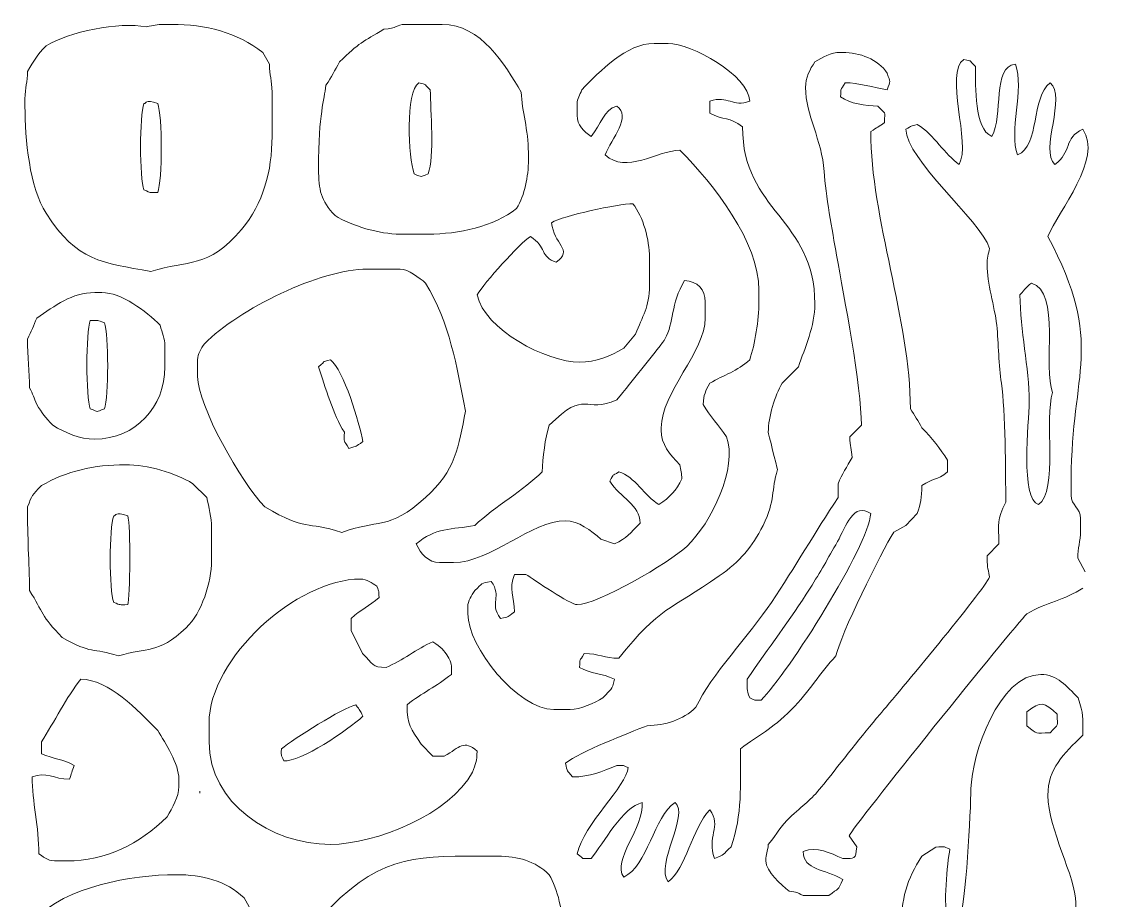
# Model space of a CAD drawing. Header units: millimetres. Extents: x 106 to 656, y 23 to 326.
# Drawn here: x 267.3 to 431.4, y 104.6 to 237.6 of the extents above; entities that cross this region are included whole.
import ezdxf

# ---------------------------------------------------------------- set-up
doc = ezdxf.new("R2010")
doc.units = ezdxf.units.MM
doc.header["$MEASUREMENT"] = 0
doc.layers.add('Layer 1', color=7, linetype='Continuous')

msp = doc.modelspace()

# ---------------------------------------------------------------- linework, layer by layer
at = {"layer": 'Layer 1', "lineweight": 20}
for points, knots in [([(271, 233.99), (269.54, 232.56), (269.21, 231.73), (268.18, 230.11), (268.18, 230.11), (268.18, 228.44), (267.8, 227.73), (267.8, 225.94), (267.8, 225.94), (267.8, 225.94), (267.8, 224.86), (267.8, 224.86), (267.8, 224.86), (267.8, 219.85), (268.5, 212.44), (271, 208.62), (271, 208.62), (275.74, 201.22), (279.41, 201.22), (286.88, 199.79), (286.88, 199.79), (292.52, 201.64), (295.48, 200.15), (300.6, 206.18), (300.6, 206.18), (303.89, 210.06), (305.21, 215.01), (305.21, 220.26), (305.21, 220.26), (305.21, 220.26), (305.21, 226.95), (305.21, 226.95), (305.21, 226.95), (305.21, 228.8), (304.83, 229.46), (304.83, 231.19), (304.83, 231.19), (304.83, 231.19), (303.8, 232.98), (303.8, 232.98), (303.8, 232.98), (299.99, 236.02), (295.1, 237.22), (290.03, 237.22), (290.03, 237.22), (290.03, 237.22), (289, 237.22), (289, 237.22), (289, 237.22), (287.59, 237.22), (287.4, 237.1), (286.18, 236.86), (286.18, 236.86), (281.99, 237.64), (274.47, 236.08), (271, 233.99)], [0, 0, 0, 0, 0.071429, 0.071429, 0.071429, 0.071429, 0.142857, 0.142857, 0.142857, 0.142857, 0.214286, 0.214286, 0.214286, 0.214286, 0.285714, 0.285714, 0.285714, 0.285714, 0.357143, 0.357143, 0.357143, 0.357143, 0.428571, 0.428571, 0.428571, 0.428571, 0.5, 0.5, 0.5, 0.5, 0.571429, 0.571429, 0.571429, 0.571429, 0.642857, 0.642857, 0.642857, 0.642857, 0.714286, 0.714286, 0.714286, 0.714286, 0.785714, 0.785714, 0.785714, 0.785714, 0.857143, 0.857143, 0.857143, 0.857143, 0.928571, 0.928571, 0.928571, 0.928571, 1, 1, 1, 1]), ([(312.26, 215.31), (312.26, 212.15), (312.59, 210.59), (314.75, 208.27), (314.75, 208.27), (317.33, 206.71), (321.38, 205.46), (324.62, 205.46), (324.62, 205.46), (324.62, 205.46), (328.85, 205.46), (328.85, 205.46), (328.85, 205.46), (333.45, 205.46), (338.77, 206.59), (342.24, 209.34), (342.24, 209.34), (343.51, 211.49), (344.03, 214.06), (344.03, 216.74), (344.03, 216.74), (344.03, 216.74), (344.03, 217.82), (344.03, 217.82), (344.03, 217.82), (344.03, 221.28), (343.04, 224.08), (342.95, 226.95), (342.95, 226.95), (340.46, 231.13), (336.89, 237.22), (330.96, 237.22), (330.96, 237.22), (330.96, 237.22), (325.32, 237.22), (325.32, 237.22), (325.32, 237.22), (324.1, 237.22), (324.1, 236.56), (322.13, 236.5), (322.13, 236.5), (319.03, 234.59), (318.37, 234.47), (315.45, 231.55), (315.45, 231.55), (314.61, 230.17), (314.37, 229.34), (313.34, 228.02), (313.34, 228.02), (313.15, 225.58), (312.26, 224.08), (312.26, 215.31)], [0, 0, 0, 0, 0.076923, 0.076923, 0.076923, 0.076923, 0.153846, 0.153846, 0.153846, 0.153846, 0.230769, 0.230769, 0.230769, 0.230769, 0.307692, 0.307692, 0.307692, 0.307692, 0.384615, 0.384615, 0.384615, 0.384615, 0.461538, 0.461538, 0.461538, 0.461538, 0.538462, 0.538462, 0.538462, 0.538462, 0.615385, 0.615385, 0.615385, 0.615385, 0.692308, 0.692308, 0.692308, 0.692308, 0.769231, 0.769231, 0.769231, 0.769231, 0.846154, 0.846154, 0.846154, 0.846154, 0.923077, 0.923077, 0.923077, 0.923077, 1, 1, 1, 1]), ([(352.11, 227.31), (351.83, 226.53), (351.41, 226), (351.41, 225.22), (351.41, 225.22), (351.41, 225.22), (351.41, 223.43), (351.41, 223.43), (351.41, 223.43), (351.41, 222), (352.44, 220.98), (353.52, 220.26), (353.52, 220.26), (355.07, 222.11), (355.4, 224.26), (357.42, 224.86), (357.42, 224.86), (359.68, 223.31), (356.67, 219.97), (355.64, 217.46), (355.64, 217.46), (358.88, 214.53), (363.44, 218.06), (366.96, 218.17), (366.96, 218.17), (372.18, 212.92), (378.95, 204.27), (378.95, 196.98), (378.95, 196.98), (378.95, 196.98), (378.95, 195.19), (378.95, 195.19), (378.95, 195.19), (378.95, 192.45), (378.34, 188.8), (377.54, 186.42), (377.54, 186.42), (375.66, 184.69), (373.64, 184.15), (371.52, 182.89), (371.52, 182.89), (370.82, 181.64), (370.58, 181.22), (370.49, 179.67), (370.49, 179.67), (371.47, 177.82), (372.88, 176.57), (374.01, 174.78), (374.01, 174.78), (375.8, 170.18), (371.76, 161.7), (368, 158.18), (368, 158.18), (365.37, 155.67), (354.46, 149.35), (351.41, 149.35), (351.41, 149.35), (350.37, 149.35), (344.92, 153.11), (343.65, 153.94), (343.65, 153.94), (343.65, 153.94), (341.91, 153.94), (341.91, 153.94), (341.91, 153.94), (341.02, 151.67), (341.91, 150.6), (341.91, 148.27), (341.91, 148.27), (340.74, 147.38), (341.21, 147.55), (339.8, 147.26), (339.8, 147.26), (338.01, 149.7), (340.13, 150.42), (338.39, 152.87), (338.39, 152.87), (336.74, 152.57), (337.17, 152.63), (335.9, 151.49), (335.9, 151.49), (335.43, 150.66), (334.86, 150), (334.86, 148.99), (334.86, 148.99), (334.86, 148.99), (334.86, 147.97), (334.86, 147.97), (334.86, 147.97), (334.86, 142.96), (342.38, 133.47), (347.88, 133.47), (347.88, 133.47), (347.88, 133.47), (350.37, 133.47), (350.37, 133.47), (350.37, 133.47), (351.92, 133.47), (354.04, 134.48), (355.31, 135.26), (355.31, 135.26), (356.62, 136.63), (356.67, 136.27), (357.05, 138.06), (357.05, 138.06), (355.07, 139.02), (353.52, 138.84), (351.78, 139.85), (351.78, 139.85), (351.88, 141.41), (351.69, 140.57), (352.49, 141.94), (352.49, 141.94), (354.74, 141.94), (355.5, 141.23), (357.75, 141.23), (357.75, 141.23), (363.96, 149.11), (365.46, 148.45), (372.93, 153.7), (372.93, 153.7), (376.17, 155.97), (377.87, 158), (379.56, 161.34), (379.56, 161.34), (381.49, 165.22), (380.73, 166.6), (381.77, 169.82), (381.77, 169.82), (381.63, 170.24), (380.36, 175.37), (380.36, 175.49), (380.36, 175.49), (380.36, 177.82), (381.34, 180.98), (382.47, 182.89), (382.47, 182.89), (382.47, 182.89), (384.92, 185.34), (384.92, 185.34), (384.92, 185.34), (385.9, 188.21), (387.41, 191.61), (387.41, 194.89), (387.41, 194.89), (387.41, 207.79), (376.46, 208.92), (376.46, 221.7), (376.46, 221.7), (374.44, 223.31), (373.64, 222.59), (371.52, 223.79), (371.52, 223.79), (371.52, 223.79), (371.52, 225.58), (371.52, 225.58), (371.52, 225.58), (374.25, 226.59), (375, 224.56), (377.54, 225.58), (377.54, 225.58), (377.44, 229.58), (368.66, 234.35), (365.18, 234.35), (365.18, 234.35), (365.18, 234.35), (363.06, 234.35), (363.06, 234.35), (363.06, 234.35), (358.88, 234.35), (354.88, 230.17), (352.11, 227.31)], [0, 0, 0, 0, 0.023256, 0.023256, 0.023256, 0.023256, 0.046512, 0.046512, 0.046512, 0.046512, 0.069767, 0.069767, 0.069767, 0.069767, 0.093023, 0.093023, 0.093023, 0.093023, 0.116279, 0.116279, 0.116279, 0.116279, 0.139535, 0.139535, 0.139535, 0.139535, 0.162791, 0.162791, 0.162791, 0.162791, 0.186047, 0.186047, 0.186047, 0.186047, 0.209302, 0.209302, 0.209302, 0.209302, 0.232558, 0.232558, 0.232558, 0.232558, 0.255814, 0.255814, 0.255814, 0.255814, 0.27907, 0.27907, 0.27907, 0.27907, 0.302326, 0.302326, 0.302326, 0.302326, 0.325581, 0.325581, 0.325581, 0.325581, 0.348837, 0.348837, 0.348837, 0.348837, 0.372093, 0.372093, 0.372093, 0.372093, 0.395349, 0.395349, 0.395349, 0.395349, 0.418605, 0.418605, 0.418605, 0.418605, 0.44186, 0.44186, 0.44186, 0.44186, 0.465116, 0.465116, 0.465116, 0.465116, 0.488372, 0.488372, 0.488372, 0.488372, 0.511628, 0.511628, 0.511628, 0.511628, 0.534884, 0.534884, 0.534884, 0.534884, 0.55814, 0.55814, 0.55814, 0.55814, 0.581395, 0.581395, 0.581395, 0.581395, 0.604651, 0.604651, 0.604651, 0.604651, 0.627907, 0.627907, 0.627907, 0.627907, 0.651163, 0.651163, 0.651163, 0.651163, 0.674419, 0.674419, 0.674419, 0.674419, 0.697674, 0.697674, 0.697674, 0.697674, 0.72093, 0.72093, 0.72093, 0.72093, 0.744186, 0.744186, 0.744186, 0.744186, 0.767442, 0.767442, 0.767442, 0.767442, 0.790698, 0.790698, 0.790698, 0.790698, 0.813953, 0.813953, 0.813953, 0.813953, 0.837209, 0.837209, 0.837209, 0.837209, 0.860465, 0.860465, 0.860465, 0.860465, 0.883721, 0.883721, 0.883721, 0.883721, 0.906977, 0.906977, 0.906977, 0.906977, 0.930233, 0.930233, 0.930233, 0.930233, 0.953488, 0.953488, 0.953488, 0.953488, 0.976744, 0.976744, 0.976744, 0.976744, 1, 1, 1, 1]), ([(387.41, 231.55), (386.65, 230.41), (386, 229.16), (386, 227.67), (386, 227.67), (386, 223.49), (388.49, 219.79), (388.82, 214.95), (388.82, 214.95), (389.05, 211.43), (390.04, 205.94), (390.7, 202.3), (390.7, 202.3), (391.82, 195.97), (394.46, 182.42), (394.46, 176.51), (394.46, 176.51), (394.46, 176.51), (392.72, 174.78), (392.72, 174.78), (392.72, 174.78), (392.72, 173.22), (392.95, 172.98), (393.05, 171.61), (393.05, 171.61), (392.25, 170.24), (391.5, 169.1), (390.93, 167.67), (390.93, 167.67), (390.93, 167.67), (390.93, 165.58), (390.93, 165.58), (390.93, 165.58), (387.45, 160.27), (384.4, 155.08), (380.83, 149.7), (380.83, 149.7), (377.54, 144.75), (371.66, 138.66), (369.41, 133.82), (369.41, 133.82), (367.39, 131.85), (364.8, 131.08), (362.03, 131.02), (362.03, 131.02), (359.16, 129.88), (351.83, 127.08), (349.67, 125.35), (349.67, 125.35), (349.95, 123.91), (349.81, 124.39), (350.7, 123.26), (350.7, 123.26), (353.48, 123.26), (355.07, 124.09), (357.42, 124.99), (357.42, 124.99), (358.83, 124.99), (358.13, 125.05), (359.16, 124.69), (359.16, 124.69), (358.93, 121.88), (352.35, 116.09), (351.41, 111.62), (351.41, 111.62), (352.77, 110.66), (351.64, 110.96), (353.52, 110.9), (353.52, 110.9), (355.45, 113.29), (358.36, 118.72), (361.28, 119.38), (361.28, 119.38), (361.56, 115.62), (356.67, 110.6), (358.46, 108.1), (358.46, 108.1), (362.12, 109.65), (362.97, 117.35), (366.26, 119.38), (366.26, 119.38), (368.42, 117.47), (363.25, 110.12), (365.18, 107.38), (365.18, 107.38), (367.95, 109.41), (368.75, 115.32), (371.52, 118.3), (371.52, 118.3), (373.35, 115.74), (370.96, 114.18), (372.23, 110.9), (372.23, 110.9), (373.78, 111.56), (373.4, 111.38), (374.72, 112.69), (374.72, 112.69), (376.46, 117.71), (376.13, 121.88), (376.13, 127.5), (376.13, 127.5), (379.04, 129.76), (380.73, 130.3), (383.88, 133.47), (383.88, 133.47), (386.51, 136.15), (388.25, 139.08), (390.6, 141.58), (390.6, 141.58), (391.21, 144.63), (397.46, 157.34), (399.39, 160.33), (399.39, 160.33), (399.39, 160.33), (401.18, 161.34), (401.18, 161.34), (401.18, 161.34), (401.18, 161.34), (402.92, 163.14), (402.92, 163.14), (402.92, 163.14), (403.43, 164.69), (403.62, 165.52), (403.62, 167.37), (403.62, 167.37), (405.31, 168.57), (405.78, 168.09), (407.52, 169.46), (407.52, 169.46), (407.52, 169.46), (407.52, 171.25), (407.52, 171.25), (407.52, 171.25), (406.39, 172.93), (405.17, 174.6), (403.62, 176.15), (403.62, 176.15), (403.06, 177.16), (402.49, 178), (401.88, 179.01), (401.88, 179.01), (401.88, 192.15), (395.87, 208.09), (395.87, 220.98), (395.87, 220.98), (396.9, 221.7), (396.99, 221.64), (397.98, 222.35), (397.98, 222.35), (397.93, 224.38), (398.31, 223.37), (396.95, 224.86), (396.95, 224.86), (395.07, 224.92), (392.76, 225.22), (391.31, 226.23), (391.31, 226.23), (391.4, 227.85), (391.21, 227.01), (392.01, 228.38), (392.01, 228.38), (393.85, 228.38), (396.48, 227.67), (398.36, 227.31), (398.36, 227.31), (398.87, 228.74), (398.87, 228.38), (398.36, 229.82), (398.36, 229.82), (396.99, 231.96), (394.17, 232.98), (391.64, 232.98), (391.64, 232.98), (391.64, 232.98), (391.31, 232.98), (391.31, 232.98), (391.31, 232.98), (389.76, 232.98), (388.63, 232.26), (387.41, 231.55)], [0, 0, 0, 0, 0.022222, 0.022222, 0.022222, 0.022222, 0.044444, 0.044444, 0.044444, 0.044444, 0.066667, 0.066667, 0.066667, 0.066667, 0.088889, 0.088889, 0.088889, 0.088889, 0.111111, 0.111111, 0.111111, 0.111111, 0.133333, 0.133333, 0.133333, 0.133333, 0.155556, 0.155556, 0.155556, 0.155556, 0.177778, 0.177778, 0.177778, 0.177778, 0.2, 0.2, 0.2, 0.2, 0.222222, 0.222222, 0.222222, 0.222222, 0.244444, 0.244444, 0.244444, 0.244444, 0.266667, 0.266667, 0.266667, 0.266667, 0.288889, 0.288889, 0.288889, 0.288889, 0.311111, 0.311111, 0.311111, 0.311111, 0.333333, 0.333333, 0.333333, 0.333333, 0.355556, 0.355556, 0.355556, 0.355556, 0.377778, 0.377778, 0.377778, 0.377778, 0.4, 0.4, 0.4, 0.4, 0.422222, 0.422222, 0.422222, 0.422222, 0.444444, 0.444444, 0.444444, 0.444444, 0.466667, 0.466667, 0.466667, 0.466667, 0.488889, 0.488889, 0.488889, 0.488889, 0.511111, 0.511111, 0.511111, 0.511111, 0.533333, 0.533333, 0.533333, 0.533333, 0.555556, 0.555556, 0.555556, 0.555556, 0.577778, 0.577778, 0.577778, 0.577778, 0.6, 0.6, 0.6, 0.6, 0.622222, 0.622222, 0.622222, 0.622222, 0.644444, 0.644444, 0.644444, 0.644444, 0.666667, 0.666667, 0.666667, 0.666667, 0.688889, 0.688889, 0.688889, 0.688889, 0.711111, 0.711111, 0.711111, 0.711111, 0.733333, 0.733333, 0.733333, 0.733333, 0.755556, 0.755556, 0.755556, 0.755556, 0.777778, 0.777778, 0.777778, 0.777778, 0.8, 0.8, 0.8, 0.8, 0.822222, 0.822222, 0.822222, 0.822222, 0.844444, 0.844444, 0.844444, 0.844444, 0.866667, 0.866667, 0.866667, 0.866667, 0.888889, 0.888889, 0.888889, 0.888889, 0.911111, 0.911111, 0.911111, 0.911111, 0.933333, 0.933333, 0.933333, 0.933333, 0.955556, 0.955556, 0.955556, 0.955556, 0.977778, 0.977778, 0.977778, 0.977778, 1, 1, 1, 1]), ([(427.97, 151.85), (425.29, 150.06), (422.42, 149.7), (419.51, 147.97), (419.51, 147.97), (417.2, 145.58), (393.28, 115.86), (392.62, 114.36), (392.62, 114.36), (392.62, 114.36), (393.75, 112.69), (393.75, 112.69), (393.75, 112.69), (393.56, 110.66), (393.52, 110.96), (391.64, 110.9), (391.64, 110.9), (389.62, 111.74), (387.88, 112.81), (385.62, 111.98), (385.62, 111.98), (385.72, 109.05), (388.86, 109.41), (391.64, 107.74), (391.64, 107.74), (390.88, 105.89), (391.07, 106.54), (389.52, 105.29), (389.52, 105.29), (389.52, 105.29), (385.62, 105.29), (385.62, 105.29), (385.62, 105.29), (384.54, 105.83), (384.82, 105.83), (383.51, 105.95), (383.51, 105.95), (382.33, 106.96), (379.98, 108.93), (379.98, 110.54), (379.98, 110.54), (379.98, 111.74), (380.26, 111.74), (380.36, 113.05), (380.36, 113.05), (382, 114.84), (381.81, 115.56), (383.88, 117.35), (383.88, 117.35), (386.04, 119.32), (386.94, 119.86), (388.77, 122.18), (388.77, 122.18), (391.5, 125.59), (394.5, 129.53), (397.28, 132.75), (397.28, 132.75), (399.81, 135.73), (412.93, 151.37), (413.87, 153.58), (413.87, 153.58), (413.58, 155.02), (413.49, 155.14), (413.49, 156.75), (413.49, 156.75), (413.49, 156.75), (415.28, 158.54), (415.28, 158.54), (415.28, 158.54), (415.28, 161.76), (414.9, 162.12), (416.31, 164.87), (416.31, 164.87), (416.31, 169.46), (416.26, 178.66), (415.65, 182.89), (415.65, 182.89), (415.23, 185.52), (415.23, 188.92), (414.95, 191.67), (414.95, 191.67), (414.62, 194.54), (413.49, 198), (413.49, 200.86), (413.49, 200.86), (413.49, 201.82), (413.68, 202.47), (413.87, 203.31), (413.87, 203.31), (412.36, 207.67), (401.27, 216.74), (401.18, 221.34), (401.18, 221.34), (402.21, 221.94), (401.74, 221.76), (402.92, 222.06), (402.92, 222.06), (405.55, 220.44), (407.05, 217.52), (409.26, 216.03), (409.26, 216.03), (411.09, 219.19), (406.96, 229.88), (409.97, 231.91), (409.97, 231.91), (411.42, 231.55), (410.48, 232.02), (411.75, 230.83), (411.75, 230.83), (411.75, 227.85), (411.52, 221.4), (414.2, 220.26), (414.2, 220.26), (416.03, 223.43), (414.2, 230.83), (417.77, 231.19), (417.77, 231.19), (419.18, 227.43), (416.73, 220.92), (418.1, 217.46), (418.1, 217.46), (421.53, 218.89), (420.12, 226.11), (423.03, 228.38), (423.03, 228.38), (425.62, 226.35), (421.39, 218.06), (423.74, 216.03), (423.74, 216.03), (426.32, 217.76), (425.1, 220.09), (427.97, 221.34), (427.97, 221.34), (431.11, 216.92), (424.25, 208.98), (422.7, 205.1), (422.7, 205.1), (431.4, 188.8), (426.23, 184.57), (426.23, 168.39), (426.23, 168.39), (426.23, 168.39), (426.23, 165.94), (426.23, 165.94), (426.23, 165.94), (426.23, 164.33), (427.64, 164.03), (427.64, 162.42), (427.64, 162.42), (427.64, 162.42), (427.64, 160.63), (427.64, 160.63), (427.64, 160.63), (427.64, 158.78), (427.17, 158), (427.21, 156.39), (427.21, 156.39), (427.21, 156.39), (428.34, 154.3), (428.34, 154.3)], [0, 0, 0, 0, 0.025, 0.025, 0.025, 0.025, 0.05, 0.05, 0.05, 0.05, 0.075, 0.075, 0.075, 0.075, 0.1, 0.1, 0.1, 0.1, 0.125, 0.125, 0.125, 0.125, 0.15, 0.15, 0.15, 0.15, 0.175, 0.175, 0.175, 0.175, 0.2, 0.2, 0.2, 0.2, 0.225, 0.225, 0.225, 0.225, 0.25, 0.25, 0.25, 0.25, 0.275, 0.275, 0.275, 0.275, 0.3, 0.3, 0.3, 0.3, 0.325, 0.325, 0.325, 0.325, 0.35, 0.35, 0.35, 0.35, 0.375, 0.375, 0.375, 0.375, 0.4, 0.4, 0.4, 0.4, 0.425, 0.425, 0.425, 0.425, 0.45, 0.45, 0.45, 0.45, 0.475, 0.475, 0.475, 0.475, 0.5, 0.5, 0.5, 0.5, 0.525, 0.525, 0.525, 0.525, 0.55, 0.55, 0.55, 0.55, 0.575, 0.575, 0.575, 0.575, 0.6, 0.6, 0.6, 0.6, 0.625, 0.625, 0.625, 0.625, 0.65, 0.65, 0.65, 0.65, 0.675, 0.675, 0.675, 0.675, 0.7, 0.7, 0.7, 0.7, 0.725, 0.725, 0.725, 0.725, 0.75, 0.75, 0.75, 0.75, 0.775, 0.775, 0.775, 0.775, 0.8, 0.8, 0.8, 0.8, 0.825, 0.825, 0.825, 0.825, 0.85, 0.85, 0.85, 0.85, 0.875, 0.875, 0.875, 0.875, 0.9, 0.9, 0.9, 0.9, 0.925, 0.925, 0.925, 0.925, 0.95, 0.95, 0.95, 0.95, 0.975, 0.975, 0.975, 0.975, 1, 1, 1, 1]), ([(326.73, 214.59), (328.1, 214.06), (327.44, 214.06), (328.85, 214.59), (328.85, 214.59), (329.84, 217.22), (329.18, 224.14), (329.18, 227.31), (329.18, 227.31), (327.91, 228.5), (328.8, 227.97), (327.44, 228.38), (327.44, 228.38), (325.42, 227.01), (325.79, 217.04), (326.73, 214.59)], [0, 0, 0, 0, 0.25, 0.25, 0.25, 0.25, 0.5, 0.5, 0.5, 0.5, 0.75, 0.75, 0.75, 0.75, 1, 1, 1, 1]), ([(285.8, 225.22), (285.14, 223.49), (285.14, 213.88), (285.8, 212.15), (285.8, 212.15), (287.02, 211.67), (286.46, 211.79), (287.91, 211.79), (287.91, 211.79), (288.62, 213.58), (288.62, 223.43), (287.91, 225.22), (287.91, 225.22), (285.89, 226), (286.27, 225.22), (285.8, 225.22)], [0, 0, 0, 0, 0.25, 0.25, 0.25, 0.25, 0.5, 0.5, 0.5, 0.5, 0.75, 0.75, 0.75, 0.75, 1, 1, 1, 1]), ([(347.55, 207.19), (347.79, 204.03), (350.94, 203.01), (348.26, 201.22), (348.26, 201.22), (345.81, 201.94), (346.8, 203.55), (344.36, 205.1), (344.36, 205.1), (342.57, 203.97), (337.4, 198.12), (336.27, 196.27), (336.27, 196.27), (337.36, 191.01), (346.8, 186.06), (351.78, 186.06), (351.78, 186.06), (354.27, 186.06), (356.44, 186.95), (358.46, 188.21), (358.46, 188.21), (358.46, 188.21), (360.24, 190.3), (360.24, 190.3), (360.24, 190.3), (361.32, 193.04), (362.36, 194.36), (362.36, 197.7), (362.36, 197.7), (362.36, 197.7), (362.36, 201.94), (362.36, 201.94), (362.36, 201.94), (362.36, 204.56), (361.42, 208.09), (359.87, 210.06), (359.87, 210.06), (357.56, 210.06), (349.34, 208.27), (347.55, 207.19)], [0, 0, 0, 0, 0.1, 0.1, 0.1, 0.1, 0.2, 0.2, 0.2, 0.2, 0.3, 0.3, 0.3, 0.3, 0.4, 0.4, 0.4, 0.4, 0.5, 0.5, 0.5, 0.5, 0.6, 0.6, 0.6, 0.6, 0.7, 0.7, 0.7, 0.7, 0.8, 0.8, 0.8, 0.8, 0.9, 0.9, 0.9, 0.9, 1, 1, 1, 1]), ([(294.96, 188.86), (294.49, 188.09), (293.93, 187.37), (293.93, 186.42), (293.93, 186.42), (293.93, 186.42), (293.93, 183.91), (293.93, 183.91), (293.93, 183.91), (293.93, 179.55), (300.56, 167.79), (304.13, 164.15), (304.13, 164.15), (310.61, 160.33), (310.19, 162.12), (315.78, 160.27), (315.78, 160.27), (321.09, 162.36), (322.83, 160.45), (328.47, 165.58), (328.47, 165.58), (332.98, 169.64), (333.5, 173.28), (334.49, 178.66), (334.49, 178.66), (333.17, 185.58), (332.14, 191.97), (328.47, 198.06), (328.47, 198.06), (327.49, 198.83), (325.89, 200.15), (324.62, 200.15), (324.62, 200.15), (324.62, 200.15), (319.68, 200.15), (319.68, 200.15), (319.68, 200.15), (312.4, 200.15), (300.23, 194.12), (294.96, 188.86)], [0, 0, 0, 0, 0.1, 0.1, 0.1, 0.1, 0.2, 0.2, 0.2, 0.2, 0.3, 0.3, 0.3, 0.3, 0.4, 0.4, 0.4, 0.4, 0.5, 0.5, 0.5, 0.5, 0.6, 0.6, 0.6, 0.6, 0.7, 0.7, 0.7, 0.7, 0.8, 0.8, 0.8, 0.8, 0.9, 0.9, 0.9, 0.9, 1, 1, 1, 1]), ([(367.67, 198.42), (365.55, 194.89), (366.12, 192.03), (364.71, 189.58), (364.71, 189.58), (364.33, 188.92), (358.17, 181.22), (357.42, 180.39), (357.42, 180.39), (352.49, 178.12), (352.82, 182.18), (347.18, 176.51), (347.18, 176.51), (346.57, 174.72), (346.19, 171.49), (346.14, 169.46), (346.14, 169.46), (343.32, 166.72), (339, 164.21), (335.9, 161.34), (335.9, 161.34), (332.47, 160.69), (329.84, 161.05), (327.06, 158.54), (327.06, 158.54), (327.72, 157.05), (328.85, 155.73), (330.59, 155.73), (330.59, 155.73), (330.59, 155.73), (332.7, 155.73), (332.7, 155.73), (332.7, 155.73), (338.39, 155.73), (344.45, 162.06), (349.67, 162.06), (349.67, 162.06), (351.55, 162.06), (353.57, 160.57), (354.98, 159.25), (354.98, 159.25), (354.98, 159.25), (357.05, 158.54), (357.05, 158.54), (357.05, 158.54), (359.02, 159.49), (359.35, 160.09), (360.95, 161.7), (360.95, 161.7), (360.9, 164.51), (357.94, 165.52), (356.34, 168.03), (356.34, 168.03), (357.14, 169.34), (356.53, 168.69), (357.75, 169.46), (357.75, 169.46), (360.1, 168.81), (361.7, 165.76), (363.77, 164.51), (363.77, 164.51), (365.55, 165.64), (366.35, 166.66), (367.29, 168.39), (367.29, 168.39), (367.25, 169.22), (367.1, 169.76), (366.96, 170.54), (366.96, 170.54), (365.41, 172.09), (364.14, 173.64), (364.14, 175.79), (364.14, 175.79), (364.14, 175.79), (364.14, 176.15), (364.14, 176.15), (364.14, 176.15), (364.14, 181.4), (370.82, 187.73), (370.82, 192.74), (370.82, 192.74), (370.82, 192.74), (370.82, 195.19), (370.82, 195.19), (370.82, 195.19), (370.82, 197.1), (369.6, 198.36), (367.67, 198.42)], [0, 0, 0, 0, 0.045455, 0.045455, 0.045455, 0.045455, 0.090909, 0.090909, 0.090909, 0.090909, 0.136364, 0.136364, 0.136364, 0.136364, 0.181818, 0.181818, 0.181818, 0.181818, 0.227273, 0.227273, 0.227273, 0.227273, 0.272727, 0.272727, 0.272727, 0.272727, 0.318182, 0.318182, 0.318182, 0.318182, 0.363636, 0.363636, 0.363636, 0.363636, 0.409091, 0.409091, 0.409091, 0.409091, 0.454545, 0.454545, 0.454545, 0.454545, 0.5, 0.5, 0.5, 0.5, 0.545455, 0.545455, 0.545455, 0.545455, 0.590909, 0.590909, 0.590909, 0.590909, 0.636364, 0.636364, 0.636364, 0.636364, 0.681818, 0.681818, 0.681818, 0.681818, 0.727273, 0.727273, 0.727273, 0.727273, 0.772727, 0.772727, 0.772727, 0.772727, 0.818182, 0.818182, 0.818182, 0.818182, 0.863636, 0.863636, 0.863636, 0.863636, 0.909091, 0.909091, 0.909091, 0.909091, 0.954545, 0.954545, 0.954545, 0.954545, 1, 1, 1, 1]), ([(418.47, 196.27), (418.47, 190.89), (419.88, 185.28), (419.88, 180.03), (419.88, 180.03), (419.83, 176.98), (418.47, 165.34), (421.29, 164.51), (421.29, 164.51), (424.25, 166.54), (422.14, 177.64), (423.41, 181.46), (423.41, 181.46), (421.9, 185.22), (424.68, 196.74), (420.21, 198.06), (420.21, 198.06), (419.36, 197.4), (419.32, 197.22), (418.47, 196.27)], [0, 0, 0, 0, 0.2, 0.2, 0.2, 0.2, 0.4, 0.4, 0.4, 0.4, 0.6, 0.6, 0.6, 0.6, 0.8, 0.8, 0.8, 0.8, 1, 1, 1, 1]), ([(269.59, 192.74), (269.12, 191.61), (268.74, 190.71), (268.18, 189.58), (268.18, 189.58), (268.18, 186.89), (268.46, 184.51), (268.5, 182.18), (268.5, 182.18), (269.02, 181.22), (269.16, 180.69), (269.59, 179.67), (269.59, 179.67), (270.34, 178.36), (270.9, 177.7), (272.03, 176.51), (272.03, 176.51), (273.91, 175.37), (276.07, 174.42), (278.37, 174.42), (278.37, 174.42), (284.53, 174.42), (289, 179.31), (289, 185.34), (289, 185.34), (289, 185.34), (289, 188.51), (289, 188.51), (289, 188.51), (289, 189.76), (288.53, 190.42), (288.29, 191.67), (288.29, 191.67), (286.13, 193.82), (282.37, 196.62), (279.45, 196.62), (279.45, 196.62), (279.45, 196.62), (278.37, 196.62), (278.37, 196.62), (278.37, 196.62), (274.85, 196.62), (272.36, 194.59), (269.59, 192.74)], [0, 0, 0, 0, 0.090909, 0.090909, 0.090909, 0.090909, 0.181818, 0.181818, 0.181818, 0.181818, 0.272727, 0.272727, 0.272727, 0.272727, 0.363636, 0.363636, 0.363636, 0.363636, 0.454545, 0.454545, 0.454545, 0.454545, 0.545455, 0.545455, 0.545455, 0.545455, 0.636364, 0.636364, 0.636364, 0.636364, 0.727273, 0.727273, 0.727273, 0.727273, 0.818182, 0.818182, 0.818182, 0.818182, 0.909091, 0.909091, 0.909091, 0.909091, 1, 1, 1, 1]), ([(277.67, 192.39), (277.01, 190.66), (277.01, 180.75), (277.67, 179.01), (277.67, 179.01), (279.08, 178.48), (278.42, 178.48), (279.83, 179.01), (279.83, 179.01), (280.49, 180.75), (280.49, 190.3), (279.83, 192.03), (279.83, 192.03), (278.61, 192.51), (279.13, 192.39), (277.67, 192.39)], [0, 0, 0, 0, 0.25, 0.25, 0.25, 0.25, 0.5, 0.5, 0.5, 0.5, 0.75, 0.75, 0.75, 0.75, 1, 1, 1, 1]), ([(312.26, 185.34), (313.29, 182.36), (314.47, 178.06), (316.16, 175.49), (316.16, 175.49), (316.16, 173.7), (315.97, 174.48), (316.86, 172.98), (316.86, 172.98), (318.27, 173.46), (317.71, 173.16), (318.98, 174.06), (318.98, 174.06), (318.46, 176.81), (316.07, 184.98), (314.04, 186.42), (314.04, 186.42), (312.54, 186), (313.57, 186.48), (312.26, 185.34)], [0, 0, 0, 0, 0.2, 0.2, 0.2, 0.2, 0.4, 0.4, 0.4, 0.4, 0.6, 0.6, 0.6, 0.6, 0.8, 0.8, 0.8, 0.8, 1, 1, 1, 1]), ([(253.03, 173.27), (253.22, 170.94), (254.44, 169.45), (254.44, 166.94), (254.44, 166.94), (254.44, 166.94), (254.44, 165.87), (254.44, 165.87), (254.44, 165.87), (254.44, 156.79), (240.71, 153.81), (240.71, 141.51), (240.71, 141.51), (240.71, 141.51), (240.71, 140.8), (240.71, 140.8), (240.71, 140.8), (240.71, 132.74), (246.64, 126.35), (254.81, 126.35), (254.81, 126.35), (254.81, 126.35), (256.22, 126.35), (256.22, 126.35), (256.22, 126.35), (261.21, 126.35), (266.09, 134.71), (266.09, 138.71), (266.09, 138.71), (266.09, 138.71), (266.09, 143.6), (266.09, 143.6), (266.09, 143.6), (266.09, 145.63), (265.29, 146.82), (263.41, 147.96), (263.41, 147.96), (263.41, 147.96), (259.42, 138.35), (259.42, 138.35), (259.42, 138.35), (254.67, 138.35), (259.09, 144.38), (260.36, 147.48), (260.36, 147.48), (261.53, 150.53), (263.93, 155.66), (264.68, 158.47), (264.68, 158.47), (265.95, 163.3), (268.54, 178.22), (260.45, 178.22), (260.45, 178.22), (260.45, 178.22), (259.42, 178.22), (259.42, 178.22), (259.42, 178.22), (256.32, 178.22), (254.34, 175.66), (253.03, 173.27)], [0, 0, 0, 0, 0.066667, 0.066667, 0.066667, 0.066667, 0.133333, 0.133333, 0.133333, 0.133333, 0.2, 0.2, 0.2, 0.2, 0.266667, 0.266667, 0.266667, 0.266667, 0.333333, 0.333333, 0.333333, 0.333333, 0.4, 0.4, 0.4, 0.4, 0.466667, 0.466667, 0.466667, 0.466667, 0.533333, 0.533333, 0.533333, 0.533333, 0.6, 0.6, 0.6, 0.6, 0.666667, 0.666667, 0.666667, 0.666667, 0.733333, 0.733333, 0.733333, 0.733333, 0.8, 0.8, 0.8, 0.8, 0.866667, 0.866667, 0.866667, 0.866667, 0.933333, 0.933333, 0.933333, 0.933333, 1, 1, 1, 1]), ([(270.29, 167.37), (268.83, 165.88), (268.88, 165.94), (268.18, 164.15), (268.18, 164.15), (268.18, 159.43), (268.41, 155.97), (268.5, 151.49), (268.5, 151.49), (270.53, 148.15), (270.29, 147.61), (273.44, 144.39), (273.44, 144.39), (277.9, 141.76), (278, 142.9), (281.95, 141.58), (281.95, 141.58), (286.36, 143.02), (287.82, 141.7), (292.19, 145.82), (292.19, 145.82), (294.59, 148.09), (296.04, 152.75), (296.04, 156.03), (296.04, 156.03), (296.04, 156.03), (296.04, 160.99), (296.04, 160.99), (296.04, 160.99), (296.04, 162.66), (295.62, 164.03), (295.34, 165.58), (295.34, 165.58), (295.34, 165.58), (293.22, 167.67), (293.22, 167.67), (293.22, 167.67), (290.5, 169.34), (286.41, 170.54), (282.98, 170.54), (282.98, 170.54), (278.28, 170.54), (274.05, 169.58), (270.29, 167.37)], [0, 0, 0, 0, 0.090909, 0.090909, 0.090909, 0.090909, 0.181818, 0.181818, 0.181818, 0.181818, 0.272727, 0.272727, 0.272727, 0.272727, 0.363636, 0.363636, 0.363636, 0.363636, 0.454545, 0.454545, 0.454545, 0.454545, 0.545455, 0.545455, 0.545455, 0.545455, 0.636364, 0.636364, 0.636364, 0.636364, 0.727273, 0.727273, 0.727273, 0.727273, 0.818182, 0.818182, 0.818182, 0.818182, 0.909091, 0.909091, 0.909091, 0.909091, 1, 1, 1, 1]), ([(377.16, 138.06), (377.16, 136.57), (377.02, 136.57), (377.54, 135.26), (377.54, 135.26), (378.67, 134.78), (377.87, 134.9), (379.28, 134.9), (379.28, 134.9), (383.41, 139.02), (395.49, 158.18), (395.87, 163.14), (395.87, 163.14), (393.28, 164.99), (392.11, 161.17), (390.84, 158.9), (390.84, 158.9), (389.38, 156.33), (388.25, 154.3), (386.7, 151.85), (386.7, 151.85), (383.6, 146.96), (380.4, 142.84), (377.16, 138.06)], [0, 0, 0, 0, 0.166667, 0.166667, 0.166667, 0.166667, 0.333333, 0.333333, 0.333333, 0.333333, 0.5, 0.5, 0.5, 0.5, 0.666667, 0.666667, 0.666667, 0.666667, 0.833333, 0.833333, 0.833333, 0.833333, 1, 1, 1, 1]), ([(281.24, 162.78), (280.54, 161.05), (280.54, 151.43), (281.24, 149.7), (281.24, 149.7), (282.42, 149.23), (281.9, 149.35), (283.36, 149.35), (283.36, 149.35), (283.73, 150.3), (283.83, 161.46), (283.36, 162.78), (283.36, 162.78), (281.33, 163.55), (281.66, 162.78), (281.24, 162.78)], [0, 0, 0, 0, 0.25, 0.25, 0.25, 0.25, 0.5, 0.5, 0.5, 0.5, 0.75, 0.75, 0.75, 0.75, 1, 1, 1, 1]), ([(295.67, 131.38), (295.67, 131.38), (295.67, 128.57), (295.67, 128.57), (295.67, 128.57), (295.67, 119.2), (305.16, 113.05), (314.04, 113.05), (314.04, 113.05), (320.91, 113.05), (332.19, 117.65), (335.57, 123.97), (335.57, 123.97), (336.04, 125.23), (336.23, 125.65), (336.27, 127.14), (336.27, 127.14), (334.21, 128.99), (333.74, 127.74), (331.29, 126.42), (331.29, 126.42), (331.29, 126.42), (329.55, 126.42), (329.55, 126.42), (329.55, 126.42), (329.55, 126.42), (327.77, 128.21), (327.77, 128.21), (327.77, 128.21), (326.26, 130.72), (325.65, 130.96), (325.65, 134.18), (325.65, 134.18), (327.91, 135.97), (330.16, 136.99), (332.37, 138.78), (332.37, 138.78), (332.37, 140.27), (332.51, 139.97), (332, 141.23), (332, 141.23), (331.1, 142.72), (330.92, 142.78), (329.55, 143.73), (329.55, 143.73), (327.11, 142.66), (324.99, 140.87), (322.5, 139.85), (322.5, 139.85), (320.3, 139.85), (320.58, 140.33), (318.89, 141.94), (318.89, 141.94), (318.89, 141.94), (317.19, 145.46), (317.19, 145.46), (317.19, 145.46), (317.19, 145.46), (317.19, 147.26), (317.19, 147.26), (317.19, 147.26), (318.7, 148.63), (319.92, 149.17), (321.42, 150.42), (321.42, 150.42), (321.33, 151.61), (321.47, 151.08), (321.09, 152.15), (321.09, 152.15), (320.3, 152.63), (319.59, 153.23), (318.6, 153.23), (318.6, 153.23), (308.97, 153.23), (295.67, 141.29), (295.67, 131.38)], [0, 0, 0, 0, 0.052632, 0.052632, 0.052632, 0.052632, 0.105263, 0.105263, 0.105263, 0.105263, 0.157895, 0.157895, 0.157895, 0.157895, 0.210526, 0.210526, 0.210526, 0.210526, 0.263158, 0.263158, 0.263158, 0.263158, 0.315789, 0.315789, 0.315789, 0.315789, 0.368421, 0.368421, 0.368421, 0.368421, 0.421053, 0.421053, 0.421053, 0.421053, 0.473684, 0.473684, 0.473684, 0.473684, 0.526316, 0.526316, 0.526316, 0.526316, 0.578947, 0.578947, 0.578947, 0.578947, 0.631579, 0.631579, 0.631579, 0.631579, 0.684211, 0.684211, 0.684211, 0.684211, 0.736842, 0.736842, 0.736842, 0.736842, 0.789474, 0.789474, 0.789474, 0.789474, 0.842105, 0.842105, 0.842105, 0.842105, 0.894737, 0.894737, 0.894737, 0.894737, 0.947368, 0.947368, 0.947368, 0.947368, 1, 1, 1, 1]), ([(276.26, 138.06), (274.1, 135.38), (272.22, 131.56), (270.29, 128.57), (270.29, 128.57), (270.29, 128.57), (270.29, 126.78), (270.29, 126.78), (270.29, 126.78), (272.12, 125.94), (273.49, 126), (275.23, 124.99), (275.23, 124.99), (274.94, 124.15), (274.85, 123.74), (274.52, 122.9), (274.52, 122.9), (272.17, 122.96), (270.95, 124.09), (268.88, 123.26), (268.88, 123.26), (268.88, 119.62), (269.91, 115.56), (269.91, 111.62), (269.91, 111.62), (271, 110.84), (271.32, 110.54), (272.73, 110.54), (272.73, 110.54), (272.73, 110.54), (274.14, 110.54), (274.14, 110.54), (274.14, 110.54), (280.07, 110.54), (285.14, 113.05), (289.32, 117.23), (289.32, 117.23), (290.12, 118.6), (291.11, 120.21), (291.11, 121.83), (291.11, 121.83), (291.11, 121.83), (291.11, 122.9), (291.11, 122.9), (291.11, 122.9), (291.11, 125.29), (289.09, 128.33), (287.91, 130.3), (287.91, 130.3), (284.86, 133.41), (280.49, 138), (276.26, 138.06)], [0, 0, 0, 0, 0.076923, 0.076923, 0.076923, 0.076923, 0.153846, 0.153846, 0.153846, 0.153846, 0.230769, 0.230769, 0.230769, 0.230769, 0.307692, 0.307692, 0.307692, 0.307692, 0.384615, 0.384615, 0.384615, 0.384615, 0.461538, 0.461538, 0.461538, 0.461538, 0.538462, 0.538462, 0.538462, 0.538462, 0.615385, 0.615385, 0.615385, 0.615385, 0.692308, 0.692308, 0.692308, 0.692308, 0.769231, 0.769231, 0.769231, 0.769231, 0.846154, 0.846154, 0.846154, 0.846154, 0.923077, 0.923077, 0.923077, 0.923077, 1, 1, 1, 1]), ([(409.26, 101.71), (409.26, 101.71), (407.52, 101.71), (407.52, 101.71), (407.52, 101.71), (406.82, 103.5), (407.47, 110.24), (407.85, 112.33), (407.85, 112.33), (406.68, 112.81), (407.19, 112.69), (405.74, 112.63), (405.74, 112.63), (405.74, 112.63), (403.62, 111.26), (403.62, 111.26), (403.62, 111.26), (401.32, 107.74), (400.47, 104.75), (400.47, 100.33), (400.47, 100.33), (400.47, 100.33), (400.47, 97.47), (400.47, 97.47), (400.47, 97.47), (400.47, 94.9), (402.12, 92.63), (404, 90.78), (404, 90.78), (406.72, 89.17), (409.78, 88.34), (413.16, 88.34), (413.16, 88.34), (413.16, 88.34), (414.9, 88.34), (414.9, 88.34), (414.9, 88.34), (417.06, 88.34), (419.18, 89.77), (420.92, 90.78), (420.92, 90.78), (424.16, 94.01), (426.93, 98.25), (426.93, 102.78), (426.93, 102.78), (426.93, 102.78), (426.93, 104.21), (426.93, 104.21), (426.93, 104.21), (426.93, 108.04), (422.7, 115.44), (422.7, 120.45), (422.7, 120.45), (422.7, 124.57), (425.05, 126.66), (427.97, 129.59), (427.97, 129.59), (427.97, 132.39), (428.15, 132.69), (427.26, 135.26), (427.26, 135.26), (425.52, 136.99), (424.11, 138.78), (421.62, 138.78), (421.62, 138.78), (415.28, 138.78), (411.14, 126.6), (411.05, 121.47), (411.05, 121.47), (411, 118.3), (410.34, 103.62), (409.26, 101.71)], [0, 0, 0, 0, 0.055556, 0.055556, 0.055556, 0.055556, 0.111111, 0.111111, 0.111111, 0.111111, 0.166667, 0.166667, 0.166667, 0.166667, 0.222222, 0.222222, 0.222222, 0.222222, 0.277778, 0.277778, 0.277778, 0.277778, 0.333333, 0.333333, 0.333333, 0.333333, 0.388889, 0.388889, 0.388889, 0.388889, 0.444444, 0.444444, 0.444444, 0.444444, 0.5, 0.5, 0.5, 0.5, 0.555556, 0.555556, 0.555556, 0.555556, 0.611111, 0.611111, 0.611111, 0.611111, 0.666667, 0.666667, 0.666667, 0.666667, 0.722222, 0.722222, 0.722222, 0.722222, 0.777778, 0.777778, 0.777778, 0.777778, 0.833333, 0.833333, 0.833333, 0.833333, 0.888889, 0.888889, 0.888889, 0.888889, 0.944444, 0.944444, 0.944444, 0.944444, 1, 1, 1, 1]), ([(419.51, 133.11), (419.51, 133.11), (419.51, 131.02), (419.51, 131.02), (419.51, 131.02), (421.2, 129.53), (420.73, 129.94), (423.03, 129.94), (423.03, 129.94), (424.44, 131.5), (424.11, 130.66), (424.11, 132.75), (424.11, 132.75), (422.14, 134.66), (421.67, 134.78), (419.51, 133.11)], [0, 0, 0, 0, 0.25, 0.25, 0.25, 0.25, 0.5, 0.5, 0.5, 0.5, 0.75, 0.75, 0.75, 0.75, 1, 1, 1, 1]), ([(306.62, 127.5), (306.62, 126.06), (306.57, 126.78), (307, 125.71), (307, 125.71), (309.44, 125.41), (316.72, 130.36), (318.98, 132.45), (318.98, 132.45), (318.51, 133.41), (318.56, 133.29), (317.9, 134.18), (317.9, 134.18), (315.92, 133.76), (308.45, 128.99), (306.62, 127.5)], [0, 0, 0, 0, 0.25, 0.25, 0.25, 0.25, 0.5, 0.5, 0.5, 0.5, 0.75, 0.75, 0.75, 0.75, 1, 1, 1, 1]), ([(314.04, 103.5), (312.21, 100.45), (310.52, 97.47), (310.52, 93.59), (310.52, 93.59), (310.52, 93.59), (310.52, 90.43), (310.52, 90.43), (310.52, 90.43), (310.52, 85.29), (313.9, 80.69), (317.57, 77.05), (317.57, 77.05), (322.97, 73.77), (326.03, 73.17), (332.7, 73.17), (332.7, 73.17), (332.7, 73.17), (336.98, 73.17), (336.98, 73.17), (336.98, 73.17), (341.21, 73.17), (344.5, 73.41), (347.88, 75.62), (347.88, 75.62), (350.66, 80.28), (350.56, 87.56), (347.88, 92.22), (347.88, 92.22), (348.68, 94.6), (349.29, 97.23), (349.29, 99.98), (349.29, 99.98), (349.29, 102.66), (348.45, 106.3), (347.18, 108.45), (347.18, 108.45), (345.06, 110.54), (342.38, 111.26), (339.42, 111.26), (339.42, 111.26), (339.42, 111.26), (338.72, 111.26), (338.72, 111.26), (338.72, 111.26), (327.39, 111.26), (322.22, 111.68), (314.04, 103.5)], [0, 0, 0, 0, 0.083333, 0.083333, 0.083333, 0.083333, 0.166667, 0.166667, 0.166667, 0.166667, 0.25, 0.25, 0.25, 0.25, 0.333333, 0.333333, 0.333333, 0.333333, 0.416667, 0.416667, 0.416667, 0.416667, 0.5, 0.5, 0.5, 0.5, 0.583333, 0.583333, 0.583333, 0.583333, 0.666667, 0.666667, 0.666667, 0.666667, 0.75, 0.75, 0.75, 0.75, 0.833333, 0.833333, 0.833333, 0.833333, 0.916667, 0.916667, 0.916667, 0.916667, 1, 1, 1, 1]), ([(268.5, 96.81), (269.3, 86.37), (272.17, 73.53), (285.47, 73.53), (285.47, 73.53), (285.47, 73.53), (287.21, 73.53), (287.21, 73.53), (287.21, 73.53), (292.14, 73.53), (294.73, 75.56), (298.49, 78.07), (298.49, 78.07), (301.68, 82.78), (303.42, 83.74), (303.42, 90.07), (303.42, 90.07), (303.42, 90.07), (303.42, 91.5), (303.42, 91.5), (303.42, 91.5), (303.42, 95.74), (302.11, 99.44), (302.01, 103.14), (302.01, 103.14), (302.01, 103.14), (300.98, 104.93), (300.98, 104.93), (300.98, 104.93), (298.21, 107.62), (294.59, 108.45), (290.73, 108.45), (290.73, 108.45), (283.78, 108.45), (274.05, 106.6), (269.21, 101.71), (269.21, 101.71), (269.02, 100.75), (268.83, 99.86), (268.5, 98.9)], [0, 0, 0, 0, 0.1, 0.1, 0.1, 0.1, 0.2, 0.2, 0.2, 0.2, 0.3, 0.3, 0.3, 0.3, 0.4, 0.4, 0.4, 0.4, 0.5, 0.5, 0.5, 0.5, 0.6, 0.6, 0.6, 0.6, 0.7, 0.7, 0.7, 0.7, 0.8, 0.8, 0.8, 0.8, 0.9, 0.9, 0.9, 0.9, 1, 1, 1, 1])]:
    msp.add_open_spline(points, degree=3, knots=knots, dxfattribs=at)
msp.add_open_spline([(294.26, 120.81), (294.26, 120.81), (294.26, 121.11), (294.26, 121.11)], degree=3, dxfattribs=at)

doc.saveas('drawing.dxf')
